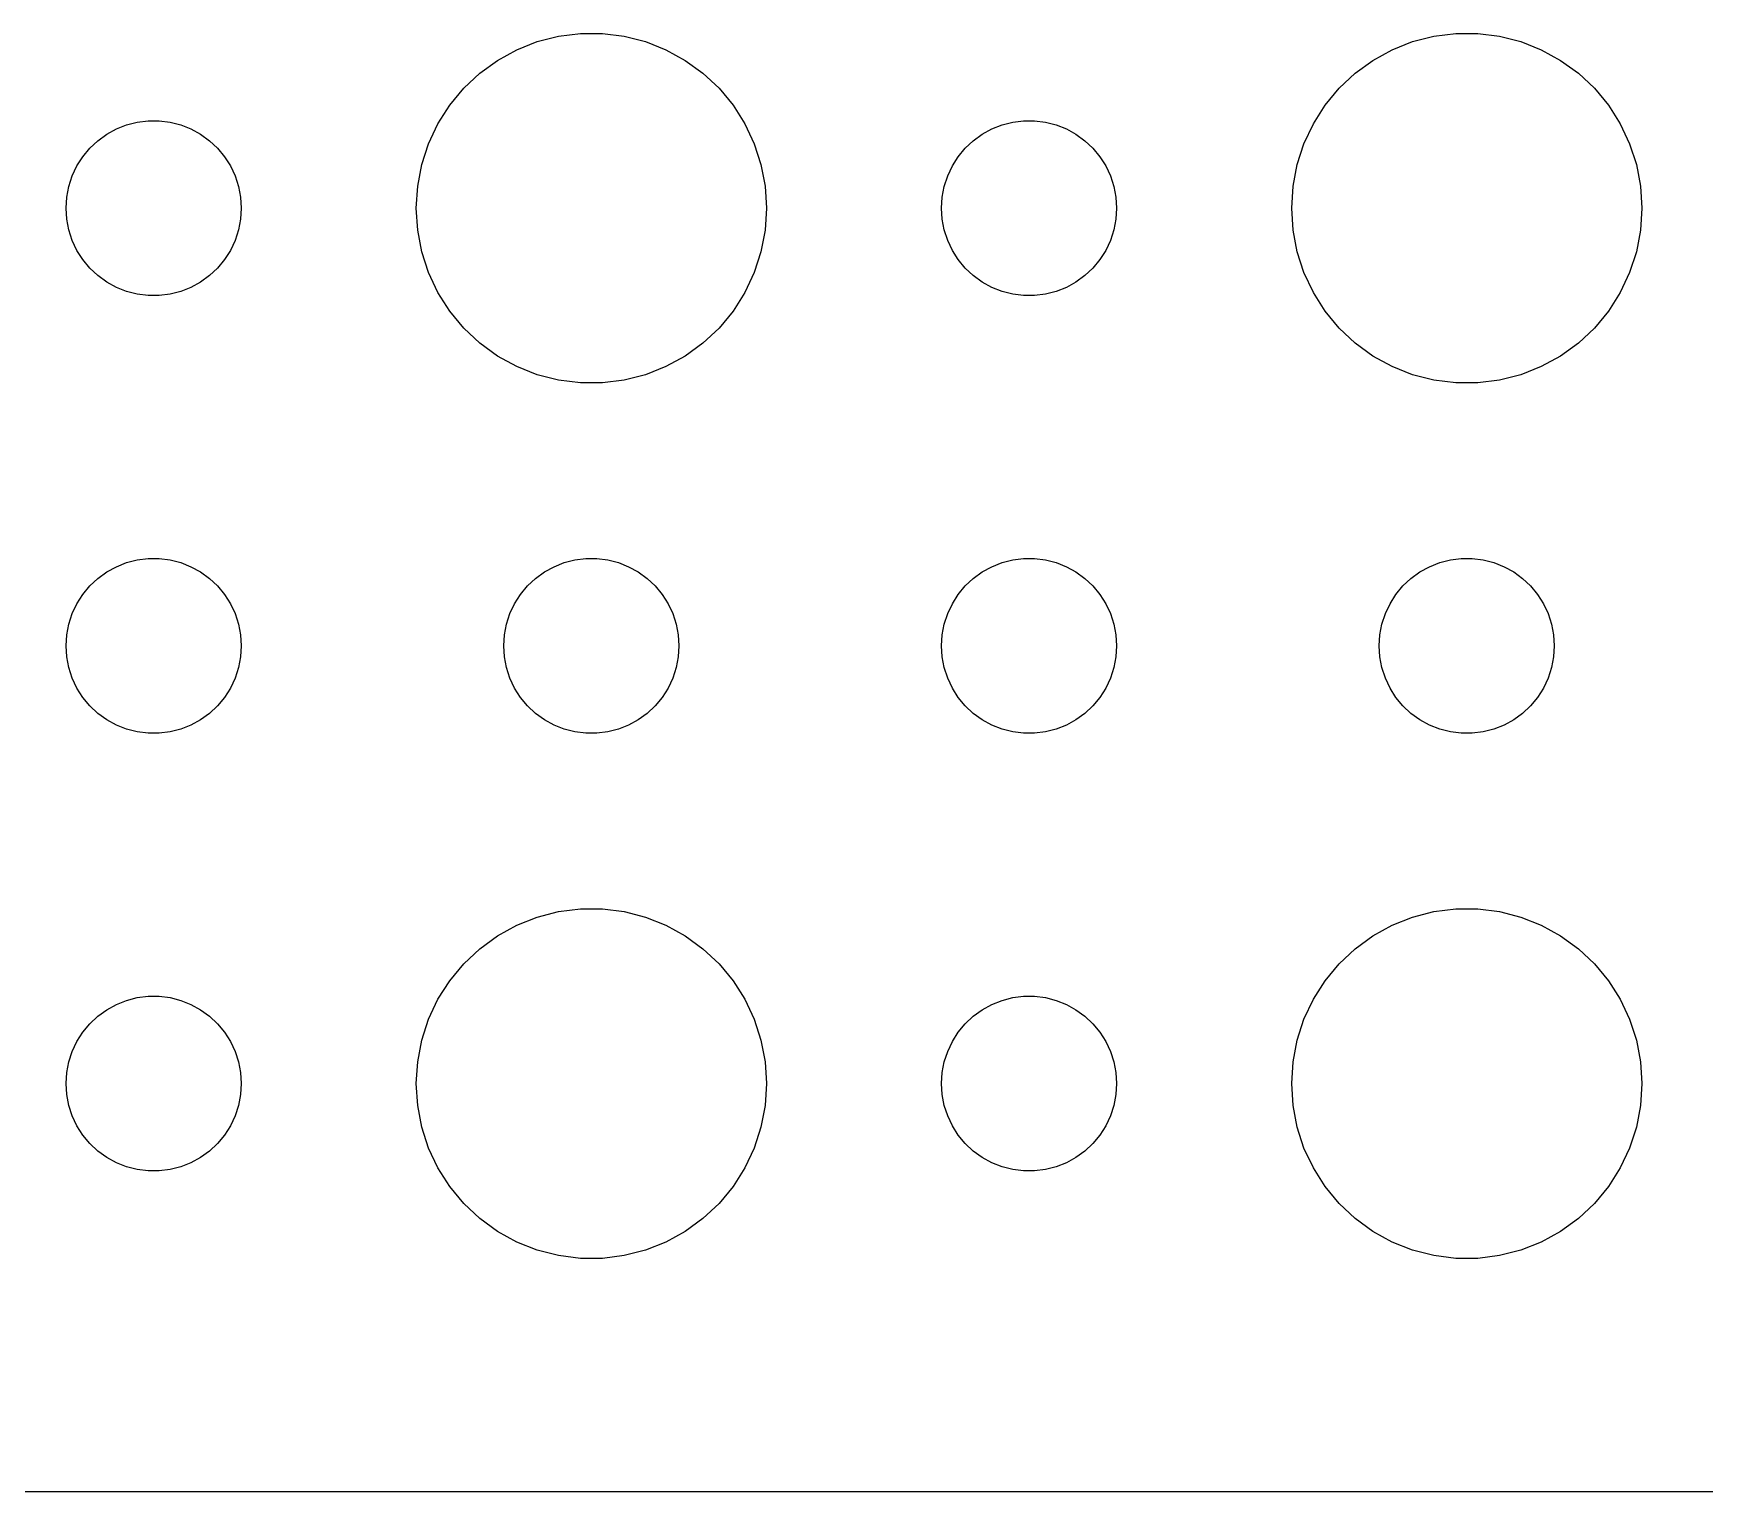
# Model space of a CAD drawing. Header units: metres. Extents: x -112 to 112, y -104 to 104.
# Drawn here: x -84.56 to -55.92, y -104.49 to -79.51 of the extents above; entities that cross this region are included whole.
import ezdxf

# ---------------------------------------------------------------- set-up
doc = ezdxf.new("R2010")
doc.units = ezdxf.units.M

msp = doc.modelspace()

# ---------------------------------------------------------------- linework, layer by layer
for p, q in [((-75.927, -79.6468), (-75.5621, -79.5531)), ((-75.5621, -79.5531), (-75.1884, -79.5059)), ((-75.1884, -79.5059), (-74.8116, -79.5059)), ((-74.8116, -79.5059), (-74.4379, -79.5531)), ((-74.4379, -79.5531), (-74.073, -79.6468)), ((-60.927, -79.6468), (-60.5621, -79.5531)), ((-60.5621, -79.5531), (-60.1884, -79.5059)), ((-60.1884, -79.5059), (-59.8116, -79.5059)), ((-59.8116, -79.5059), (-59.4379, -79.5531)), ((-59.4379, -79.5531), (-59.0729, -79.6468)), ((-76.6075, -79.967), (-76.2773, -79.7855)), ((-76.2773, -79.7855), (-75.927, -79.6468)), ((-74.073, -79.6468), (-73.7227, -79.7855)), ((-73.7227, -79.7855), (-73.3925, -79.967)), ((-61.6075, -79.967), (-61.2773, -79.7855)), ((-61.2773, -79.7855), (-60.927, -79.6468)), ((-59.0729, -79.6468), (-58.7227, -79.7855)), ((-58.7227, -79.7855), (-58.3925, -79.967)), ((-76.9123, -80.1885), (-76.6075, -79.967)), ((-73.3925, -79.967), (-73.0877, -80.1885)), ((-61.9123, -80.1885), (-61.6075, -79.967)), ((-58.3925, -79.967), (-58.0877, -80.1885)), ((-77.427, -80.7366), (-77.1869, -80.4464)), ((-77.1869, -80.4464), (-76.9123, -80.1885)), ((-73.0877, -80.1885), (-72.8131, -80.4464)), ((-72.8131, -80.4464), (-72.573, -80.7366)), ((-62.427, -80.7366), (-62.1869, -80.4464)), ((-62.1869, -80.4464), (-61.9123, -80.1885)), ((-58.0877, -80.1885), (-57.8131, -80.4464)), ((-57.8131, -80.4464), (-57.5729, -80.7366)), ((-77.6289, -81.0547), (-77.427, -80.7366)), ((-72.573, -80.7366), (-72.3711, -81.0547)), ((-62.6289, -81.0547), (-62.427, -80.7366)), ((-57.5729, -80.7366), (-57.3711, -81.0547)), ((-82.9635, -81.0734), (-82.7811, -81.0266)), ((-82.7811, -81.0266), (-82.5942, -81.003)), ((-82.5942, -81.003), (-82.4058, -81.003)), ((-82.4058, -81.003), (-82.2189, -81.0266)), ((-82.2189, -81.0266), (-82.0365, -81.0734)), ((-67.9635, -81.0734), (-67.7811, -81.0266)), ((-67.7811, -81.0266), (-67.5942, -81.003)), ((-67.5942, -81.003), (-67.4058, -81.003)), ((-67.4058, -81.003), (-67.2189, -81.0266)), ((-67.2189, -81.0266), (-67.0365, -81.0734)), ((-83.4561, -81.3442), (-83.3037, -81.2335)), ((-83.3037, -81.2335), (-83.1387, -81.1428)), ((-83.1387, -81.1428), (-82.9635, -81.0734)), ((-82.0365, -81.0734), (-81.8613, -81.1428)), ((-81.8613, -81.1428), (-81.6963, -81.2335)), ((-81.6963, -81.2335), (-81.5439, -81.3442)), ((-77.7893, -81.3956), (-77.6289, -81.0547)), ((-72.3711, -81.0547), (-72.2107, -81.3956)), ((-68.4561, -81.3442), (-68.3037, -81.2335)), ((-68.3037, -81.2335), (-68.1387, -81.1428)), ((-68.1387, -81.1428), (-67.9635, -81.0734)), ((-67.0365, -81.0734), (-66.8613, -81.1428)), ((-66.8613, -81.1428), (-66.6963, -81.2335)), ((-66.6963, -81.2335), (-66.5439, -81.3442)), ((-62.7893, -81.3956), (-62.6289, -81.0547)), ((-57.3711, -81.0547), (-57.2107, -81.3956)), ((-83.7135, -81.6183), (-83.5934, -81.4732)), ((-83.5934, -81.4732), (-83.4561, -81.3442)), ((-81.5439, -81.3442), (-81.4065, -81.4732)), ((-81.4065, -81.4732), (-81.2865, -81.6183)), ((-77.9057, -81.7539), (-77.7893, -81.3956)), ((-72.2107, -81.3956), (-72.0943, -81.7539)), ((-68.7135, -81.6183), (-68.5934, -81.4732)), ((-68.5934, -81.4732), (-68.4561, -81.3442)), ((-66.5439, -81.3442), (-66.4065, -81.4732)), ((-66.4065, -81.4732), (-66.2865, -81.6183)), ((-62.9057, -81.7539), (-62.7893, -81.3956)), ((-57.2107, -81.3956), (-57.0942, -81.7539)), ((-83.8947, -81.9478), (-83.8145, -81.7774)), ((-83.8145, -81.7774), (-83.7135, -81.6183)), ((-81.2865, -81.6183), (-81.1855, -81.7774)), ((-81.1855, -81.7774), (-81.1053, -81.9478)), ((-77.9763, -82.124), (-77.9057, -81.7539)), ((-72.0943, -81.7539), (-72.0237, -82.124)), ((-68.8947, -81.9478), (-68.8145, -81.7774)), ((-68.8145, -81.7774), (-68.7135, -81.6183)), ((-66.2865, -81.6183), (-66.1855, -81.7774)), ((-66.1855, -81.7774), (-66.1053, -81.9478)), ((-62.9763, -82.124), (-62.9057, -81.7539)), ((-57.0942, -81.7539), (-57.0237, -82.124)), ((-83.9882, -82.312), (-83.9529, -82.127)), ((-83.9529, -82.127), (-83.8947, -81.9478)), ((-81.1053, -81.9478), (-81.0471, -82.127)), ((-81.0471, -82.127), (-81.0118, -82.312)), ((-78, -82.5), (-77.9763, -82.124)), ((-72.0237, -82.124), (-72, -82.5)), ((-68.9882, -82.312), (-68.9529, -82.127)), ((-68.9529, -82.127), (-68.8947, -81.9478)), ((-66.1053, -81.9478), (-66.0471, -82.127)), ((-66.0471, -82.127), (-66.0118, -82.312)), ((-63, -82.5), (-62.9763, -82.124)), ((-57.0237, -82.124), (-57, -82.5)), ((-84, -82.5), (-83.9882, -82.312)), ((-81.0118, -82.312), (-81, -82.5)), ((-69, -82.5), (-68.9882, -82.312)), ((-66.0118, -82.312), (-66, -82.5)), ((-83.9882, -82.688), (-84, -82.5)), ((-83.9529, -82.873), (-83.9882, -82.688)), ((-81.0118, -82.688), (-81.0471, -82.873)), ((-81, -82.5), (-81.0118, -82.688)), ((-77.9763, -82.876), (-78, -82.5)), ((-72, -82.5), (-72.0237, -82.876)), ((-68.9882, -82.688), (-69, -82.5)), ((-68.9529, -82.873), (-68.9882, -82.688)), ((-66.0118, -82.688), (-66.0471, -82.873)), ((-66, -82.5), (-66.0118, -82.688)), ((-62.9763, -82.876), (-63, -82.5)), ((-57, -82.5), (-57.0237, -82.876)), ((-83.8947, -83.0522), (-83.9529, -82.873)), ((-81.0471, -82.873), (-81.1053, -83.0522)), ((-77.9057, -83.2461), (-77.9763, -82.876)), ((-72.0237, -82.876), (-72.0943, -83.2461)), ((-68.8947, -83.0522), (-68.9529, -82.873)), ((-66.0471, -82.873), (-66.1053, -83.0522)), ((-62.9057, -83.2461), (-62.9763, -82.876)), ((-57.0237, -82.876), (-57.0942, -83.2461)), ((-83.8145, -83.2226), (-83.8947, -83.0522)), ((-83.7135, -83.3817), (-83.8145, -83.2226)), ((-81.1855, -83.2226), (-81.2865, -83.3817)), ((-81.1053, -83.0522), (-81.1855, -83.2226)), ((-77.7893, -83.6044), (-77.9057, -83.2461)), ((-72.0943, -83.2461), (-72.2107, -83.6044)), ((-68.8145, -83.2226), (-68.8947, -83.0522)), ((-68.7135, -83.3817), (-68.8145, -83.2226)), ((-66.1855, -83.2226), (-66.2865, -83.3817)), ((-66.1053, -83.0522), (-66.1855, -83.2226)), ((-62.7893, -83.6044), (-62.9057, -83.2461)), ((-57.0942, -83.2461), (-57.2107, -83.6044)), ((-83.5934, -83.5268), (-83.7135, -83.3817)), ((-83.4561, -83.6558), (-83.5934, -83.5268)), ((-81.4065, -83.5268), (-81.5439, -83.6558)), ((-81.2865, -83.3817), (-81.4065, -83.5268)), ((-77.6289, -83.9453), (-77.7893, -83.6044)), ((-72.2107, -83.6044), (-72.3711, -83.9453)), ((-68.5934, -83.5268), (-68.7135, -83.3817)), ((-68.4561, -83.6558), (-68.5934, -83.5268)), ((-66.4065, -83.5268), (-66.5439, -83.6558)), ((-66.2865, -83.3817), (-66.4065, -83.5268)), ((-62.6289, -83.9453), (-62.7893, -83.6044)), ((-57.2107, -83.6044), (-57.3711, -83.9453)), ((-83.3037, -83.7665), (-83.4561, -83.6558)), ((-83.1387, -83.8572), (-83.3037, -83.7665)), ((-82.9635, -83.9266), (-83.1387, -83.8572)), ((-81.8613, -83.8572), (-82.0365, -83.9266)), ((-81.6963, -83.7665), (-81.8613, -83.8572)), ((-81.5439, -83.6558), (-81.6963, -83.7665)), ((-68.3037, -83.7665), (-68.4561, -83.6558)), ((-68.1387, -83.8572), (-68.3037, -83.7665)), ((-67.9635, -83.9266), (-68.1387, -83.8572)), ((-66.8613, -83.8572), (-67.0365, -83.9266)), ((-66.6963, -83.7665), (-66.8613, -83.8572)), ((-66.5439, -83.6558), (-66.6963, -83.7665)), ((-82.7811, -83.9734), (-82.9635, -83.9266)), ((-82.5942, -83.997), (-82.7811, -83.9734)), ((-82.4058, -83.997), (-82.5942, -83.997)), ((-82.2189, -83.9734), (-82.4058, -83.997)), ((-82.0365, -83.9266), (-82.2189, -83.9734)), ((-77.427, -84.2634), (-77.6289, -83.9453)), ((-72.3711, -83.9453), (-72.573, -84.2634)), ((-67.7811, -83.9734), (-67.9635, -83.9266)), ((-67.5942, -83.997), (-67.7811, -83.9734)), ((-67.4058, -83.997), (-67.5942, -83.997)), ((-67.2189, -83.9734), (-67.4058, -83.997)), ((-67.0365, -83.9266), (-67.2189, -83.9734)), ((-62.427, -84.2634), (-62.6289, -83.9453)), ((-57.3711, -83.9453), (-57.5729, -84.2634)), ((-77.1869, -84.5536), (-77.427, -84.2634)), ((-72.573, -84.2634), (-72.8131, -84.5536)), ((-62.1869, -84.5536), (-62.427, -84.2634)), ((-57.5729, -84.2634), (-57.8131, -84.5536)), ((-76.9123, -84.8115), (-77.1869, -84.5536)), ((-72.8131, -84.5536), (-73.0877, -84.8115)), ((-61.9123, -84.8115), (-62.1869, -84.5536)), ((-57.8131, -84.5536), (-58.0877, -84.8115)), ((-76.6075, -85.033), (-76.9123, -84.8115)), ((-76.2773, -85.2145), (-76.6075, -85.033)), ((-73.3925, -85.033), (-73.7227, -85.2145)), ((-73.0877, -84.8115), (-73.3925, -85.033)), ((-61.6075, -85.033), (-61.9123, -84.8115)), ((-61.2773, -85.2145), (-61.6075, -85.033)), ((-58.3925, -85.033), (-58.7227, -85.2145)), ((-58.0877, -84.8115), (-58.3925, -85.033)), ((-75.927, -85.3532), (-76.2773, -85.2145)), ((-73.7227, -85.2145), (-74.073, -85.3532)), ((-60.927, -85.3532), (-61.2773, -85.2145)), ((-58.7227, -85.2145), (-59.0729, -85.3532)), ((-75.5621, -85.4469), (-75.927, -85.3532)), ((-75.1884, -85.4941), (-75.5621, -85.4469)), ((-74.8116, -85.4941), (-75.1884, -85.4941)), ((-74.4379, -85.4469), (-74.8116, -85.4941)), ((-74.073, -85.3532), (-74.4379, -85.4469)), ((-60.5621, -85.4469), (-60.927, -85.3532)), ((-60.1884, -85.4941), (-60.5621, -85.4469)), ((-59.8116, -85.4941), (-60.1884, -85.4941)), ((-59.4379, -85.4469), (-59.8116, -85.4941)), ((-59.0729, -85.3532), (-59.4379, -85.4469)), ((-83.4561, -88.8442), (-83.3037, -88.7335)), ((-83.3037, -88.7335), (-83.1387, -88.6428)), ((-83.1387, -88.6428), (-82.9635, -88.5734)), ((-82.9635, -88.5734), (-82.7811, -88.5266)), ((-82.7811, -88.5266), (-82.5942, -88.503)), ((-82.5942, -88.503), (-82.4058, -88.503)), ((-82.4058, -88.503), (-82.2189, -88.5266)), ((-82.2189, -88.5266), (-82.0365, -88.5734)), ((-82.0365, -88.5734), (-81.8613, -88.6428)), ((-81.8613, -88.6428), (-81.6963, -88.7335)), ((-81.6963, -88.7335), (-81.5439, -88.8442)), ((-75.9561, -88.8442), (-75.8037, -88.7335)), ((-75.8037, -88.7335), (-75.6387, -88.6428)), ((-75.6387, -88.6428), (-75.4635, -88.5734)), ((-75.4635, -88.5734), (-75.2811, -88.5266)), ((-75.2811, -88.5266), (-75.0942, -88.503)), ((-75.0942, -88.503), (-74.9058, -88.503)), ((-74.9058, -88.503), (-74.7189, -88.5266)), ((-74.7189, -88.5266), (-74.5365, -88.5734)), ((-74.5365, -88.5734), (-74.3613, -88.6428)), ((-74.3613, -88.6428), (-74.1963, -88.7335)), ((-74.1963, -88.7335), (-74.0439, -88.8442)), ((-68.4561, -88.8442), (-68.3037, -88.7335)), ((-68.3037, -88.7335), (-68.1387, -88.6428)), ((-68.1387, -88.6428), (-67.9635, -88.5734)), ((-67.9635, -88.5734), (-67.7811, -88.5266)), ((-67.7811, -88.5266), (-67.5942, -88.503)), ((-67.5942, -88.503), (-67.4058, -88.503)), ((-67.4058, -88.503), (-67.2189, -88.5266)), ((-67.2189, -88.5266), (-67.0365, -88.5734)), ((-67.0365, -88.5734), (-66.8613, -88.6428)), ((-66.8613, -88.6428), (-66.6963, -88.7335)), ((-66.6963, -88.7335), (-66.5439, -88.8442)), ((-60.9561, -88.8442), (-60.8037, -88.7335)), ((-60.8037, -88.7335), (-60.6387, -88.6428)), ((-60.6387, -88.6428), (-60.4635, -88.5734)), ((-60.4635, -88.5734), (-60.2811, -88.5266)), ((-60.2811, -88.5266), (-60.0942, -88.503)), ((-60.0942, -88.503), (-59.9058, -88.503)), ((-59.9058, -88.503), (-59.7189, -88.5266)), ((-59.7189, -88.5266), (-59.5365, -88.5734)), ((-59.5365, -88.5734), (-59.3613, -88.6428)), ((-59.3613, -88.6428), (-59.1963, -88.7335)), ((-59.1963, -88.7335), (-59.0439, -88.8442)), ((-83.7135, -89.1183), (-83.5934, -88.9732)), ((-83.5934, -88.9732), (-83.4561, -88.8442)), ((-81.5439, -88.8442), (-81.4065, -88.9732)), ((-81.4065, -88.9732), (-81.2865, -89.1183)), ((-76.2135, -89.1183), (-76.0934, -88.9732)), ((-76.0934, -88.9732), (-75.9561, -88.8442)), ((-74.0439, -88.8442), (-73.9065, -88.9732)), ((-73.9065, -88.9732), (-73.7865, -89.1183)), ((-68.7135, -89.1183), (-68.5934, -88.9732)), ((-68.5934, -88.9732), (-68.4561, -88.8442)), ((-66.5439, -88.8442), (-66.4065, -88.9732)), ((-66.4065, -88.9732), (-66.2865, -89.1183)), ((-61.2135, -89.1183), (-61.0934, -88.9732)), ((-61.0934, -88.9732), (-60.9561, -88.8442)), ((-59.0439, -88.8442), (-58.9065, -88.9732)), ((-58.9065, -88.9732), (-58.7865, -89.1183)), ((-83.8947, -89.4478), (-83.8145, -89.2774)), ((-83.8145, -89.2774), (-83.7135, -89.1183)), ((-81.2865, -89.1183), (-81.1855, -89.2774)), ((-81.1855, -89.2774), (-81.1053, -89.4478)), ((-76.3947, -89.4478), (-76.3145, -89.2774)), ((-76.3145, -89.2774), (-76.2135, -89.1183)), ((-73.7865, -89.1183), (-73.6855, -89.2774)), ((-73.6855, -89.2774), (-73.6053, -89.4478)), ((-68.8947, -89.4478), (-68.8145, -89.2774)), ((-68.8145, -89.2774), (-68.7135, -89.1183)), ((-66.2865, -89.1183), (-66.1855, -89.2774)), ((-66.1855, -89.2774), (-66.1053, -89.4478)), ((-61.3947, -89.4478), (-61.3145, -89.2774)), ((-61.3145, -89.2774), (-61.2135, -89.1183)), ((-58.7865, -89.1183), (-58.6855, -89.2774)), ((-58.6855, -89.2774), (-58.6053, -89.4478)), ((-83.9882, -89.812), (-83.9529, -89.627)), ((-83.9529, -89.627), (-83.8947, -89.4478)), ((-81.1053, -89.4478), (-81.0471, -89.627)), ((-81.0471, -89.627), (-81.0118, -89.812)), ((-76.4882, -89.812), (-76.4529, -89.627)), ((-76.4529, -89.627), (-76.3947, -89.4478)), ((-73.6053, -89.4478), (-73.5471, -89.627)), ((-73.5471, -89.627), (-73.5118, -89.812)), ((-68.9882, -89.812), (-68.9529, -89.627)), ((-68.9529, -89.627), (-68.8947, -89.4478)), ((-66.1053, -89.4478), (-66.0471, -89.627)), ((-66.0471, -89.627), (-66.0118, -89.812)), ((-61.4882, -89.812), (-61.4529, -89.627)), ((-61.4529, -89.627), (-61.3947, -89.4478)), ((-58.6053, -89.4478), (-58.5471, -89.627)), ((-58.5471, -89.627), (-58.5118, -89.812)), ((-84, -90), (-83.9882, -89.812)), ((-81.0118, -89.812), (-81, -90)), ((-76.5, -90), (-76.4882, -89.812)), ((-73.5118, -89.812), (-73.5, -90)), ((-69, -90), (-68.9882, -89.812)), ((-66.0118, -89.812), (-66, -90)), ((-61.5, -90), (-61.4882, -89.812)), ((-58.5118, -89.812), (-58.5, -90)), ((-83.9882, -90.188), (-84, -90)), ((-83.9529, -90.373), (-83.9882, -90.188)), ((-81.0118, -90.188), (-81.0471, -90.373)), ((-81, -90), (-81.0118, -90.188)), ((-76.4882, -90.188), (-76.5, -90)), ((-76.4529, -90.373), (-76.4882, -90.188)), ((-73.5118, -90.188), (-73.5471, -90.373)), ((-73.5, -90), (-73.5118, -90.188)), ((-68.9882, -90.188), (-69, -90)), ((-68.9529, -90.373), (-68.9882, -90.188)), ((-66.0118, -90.188), (-66.0471, -90.373)), ((-66, -90), (-66.0118, -90.188)), ((-61.4882, -90.188), (-61.5, -90)), ((-61.4529, -90.373), (-61.4882, -90.188)), ((-58.5118, -90.188), (-58.5471, -90.373)), ((-58.5, -90), (-58.5118, -90.188)), ((-83.8947, -90.5522), (-83.9529, -90.373)), ((-81.0471, -90.373), (-81.1053, -90.5522)), ((-76.3947, -90.5522), (-76.4529, -90.373)), ((-73.5471, -90.373), (-73.6053, -90.5522)), ((-68.8947, -90.5522), (-68.9529, -90.373)), ((-66.0471, -90.373), (-66.1053, -90.5522)), ((-61.3947, -90.5522), (-61.4529, -90.373)), ((-58.5471, -90.373), (-58.6053, -90.5522)), ((-83.8145, -90.7226), (-83.8947, -90.5522)), ((-83.7135, -90.8817), (-83.8145, -90.7226)), ((-81.1855, -90.7226), (-81.2865, -90.8817)), ((-81.1053, -90.5522), (-81.1855, -90.7226)), ((-76.3145, -90.7226), (-76.3947, -90.5522)), ((-76.2135, -90.8817), (-76.3145, -90.7226)), ((-73.6855, -90.7226), (-73.7865, -90.8817)), ((-73.6053, -90.5522), (-73.6855, -90.7226)), ((-68.8145, -90.7226), (-68.8947, -90.5522)), ((-68.7135, -90.8817), (-68.8145, -90.7226)), ((-66.1855, -90.7226), (-66.2865, -90.8817)), ((-66.1053, -90.5522), (-66.1855, -90.7226)), ((-61.3145, -90.7226), (-61.3947, -90.5522)), ((-61.2135, -90.8817), (-61.3145, -90.7226)), ((-58.6855, -90.7226), (-58.7865, -90.8817)), ((-58.6053, -90.5522), (-58.6855, -90.7226)), ((-83.5934, -91.0268), (-83.7135, -90.8817)), ((-83.4561, -91.1558), (-83.5934, -91.0268)), ((-81.4065, -91.0268), (-81.5439, -91.1558)), ((-81.2865, -90.8817), (-81.4065, -91.0268)), ((-76.0934, -91.0268), (-76.2135, -90.8817)), ((-75.9561, -91.1558), (-76.0934, -91.0268)), ((-73.9065, -91.0268), (-74.0439, -91.1558)), ((-73.7865, -90.8817), (-73.9065, -91.0268)), ((-68.5934, -91.0268), (-68.7135, -90.8817)), ((-68.4561, -91.1558), (-68.5934, -91.0268)), ((-66.4065, -91.0268), (-66.5439, -91.1558)), ((-66.2865, -90.8817), (-66.4065, -91.0268)), ((-61.0934, -91.0268), (-61.2135, -90.8817)), ((-60.9561, -91.1558), (-61.0934, -91.0268)), ((-58.9065, -91.0268), (-59.0439, -91.1558)), ((-58.7865, -90.8817), (-58.9065, -91.0268)), ((-83.3037, -91.2665), (-83.4561, -91.1558)), ((-83.1387, -91.3572), (-83.3037, -91.2665)), ((-81.6963, -91.2665), (-81.8613, -91.3572)), ((-81.5439, -91.1558), (-81.6963, -91.2665)), ((-75.8037, -91.2665), (-75.9561, -91.1558)), ((-75.6387, -91.3572), (-75.8037, -91.2665)), ((-74.1963, -91.2665), (-74.3613, -91.3572)), ((-74.0439, -91.1558), (-74.1963, -91.2665)), ((-68.3037, -91.2665), (-68.4561, -91.1558)), ((-68.1387, -91.3572), (-68.3037, -91.2665)), ((-66.6963, -91.2665), (-66.8613, -91.3572)), ((-66.5439, -91.1558), (-66.6963, -91.2665)), ((-60.8037, -91.2665), (-60.9561, -91.1558)), ((-60.6387, -91.3572), (-60.8037, -91.2665)), ((-59.1963, -91.2665), (-59.3613, -91.3572)), ((-59.0439, -91.1558), (-59.1963, -91.2665)), ((-82.9635, -91.4266), (-83.1387, -91.3572)), ((-82.7811, -91.4734), (-82.9635, -91.4266)), ((-82.5942, -91.497), (-82.7811, -91.4734)), ((-82.4058, -91.497), (-82.5942, -91.497)), ((-82.2189, -91.4734), (-82.4058, -91.497)), ((-82.0365, -91.4266), (-82.2189, -91.4734)), ((-81.8613, -91.3572), (-82.0365, -91.4266)), ((-75.4635, -91.4266), (-75.6387, -91.3572)), ((-75.2811, -91.4734), (-75.4635, -91.4266)), ((-75.0942, -91.497), (-75.2811, -91.4734)), ((-74.9058, -91.497), (-75.0942, -91.497)), ((-74.7189, -91.4734), (-74.9058, -91.497)), ((-74.5365, -91.4266), (-74.7189, -91.4734)), ((-74.3613, -91.3572), (-74.5365, -91.4266)), ((-67.9635, -91.4266), (-68.1387, -91.3572)), ((-67.7811, -91.4734), (-67.9635, -91.4266)), ((-67.5942, -91.497), (-67.7811, -91.4734)), ((-67.4058, -91.497), (-67.5942, -91.497)), ((-67.2189, -91.4734), (-67.4058, -91.497)), ((-67.0365, -91.4266), (-67.2189, -91.4734)), ((-66.8613, -91.3572), (-67.0365, -91.4266)), ((-60.4635, -91.4266), (-60.6387, -91.3572)), ((-60.2811, -91.4734), (-60.4635, -91.4266)), ((-60.0942, -91.497), (-60.2811, -91.4734)), ((-59.9058, -91.497), (-60.0942, -91.497)), ((-59.7189, -91.4734), (-59.9058, -91.497)), ((-59.5365, -91.4266), (-59.7189, -91.4734)), ((-59.3613, -91.3572), (-59.5365, -91.4266)), ((-76.2773, -94.7855), (-75.927, -94.6468)), ((-75.927, -94.6468), (-75.5621, -94.5531)), ((-75.5621, -94.5531), (-75.1884, -94.5059)), ((-75.1884, -94.5059), (-74.8116, -94.5059)), ((-74.8116, -94.5059), (-74.4379, -94.5531)), ((-74.4379, -94.5531), (-74.073, -94.6468)), ((-74.073, -94.6468), (-73.7227, -94.7855)), ((-61.2773, -94.7855), (-60.927, -94.6468)), ((-60.927, -94.6468), (-60.5621, -94.5531)), ((-60.5621, -94.5531), (-60.1884, -94.5059)), ((-60.1884, -94.5059), (-59.8116, -94.5059)), ((-59.8116, -94.5059), (-59.4379, -94.5531)), ((-59.4379, -94.5531), (-59.0729, -94.6468)), ((-59.0729, -94.6468), (-58.7227, -94.7855)), ((-76.9123, -95.1885), (-76.6075, -94.967)), ((-76.6075, -94.967), (-76.2773, -94.7855)), ((-73.7227, -94.7855), (-73.3925, -94.967)), ((-73.3925, -94.967), (-73.0877, -95.1885)), ((-61.9123, -95.1885), (-61.6075, -94.967)), ((-61.6075, -94.967), (-61.2773, -94.7855)), ((-58.7227, -94.7855), (-58.3925, -94.967)), ((-58.3925, -94.967), (-58.0877, -95.1885)), ((-77.1869, -95.4464), (-76.9123, -95.1885)), ((-73.0877, -95.1885), (-72.8131, -95.4464)), ((-62.1869, -95.4464), (-61.9123, -95.1885)), ((-58.0877, -95.1885), (-57.8131, -95.4464)), ((-77.427, -95.7366), (-77.1869, -95.4464)), ((-72.8131, -95.4464), (-72.573, -95.7366)), ((-62.427, -95.7366), (-62.1869, -95.4464)), ((-57.8131, -95.4464), (-57.5729, -95.7366)), ((-77.6289, -96.0547), (-77.427, -95.7366)), ((-72.573, -95.7366), (-72.3711, -96.0547)), ((-62.6289, -96.0547), (-62.427, -95.7366)), ((-57.5729, -95.7366), (-57.3711, -96.0547)), ((-83.3037, -96.2335), (-83.1387, -96.1428)), ((-83.1387, -96.1428), (-82.9635, -96.0734)), ((-82.9635, -96.0734), (-82.7811, -96.0266)), ((-82.7811, -96.0266), (-82.5942, -96.003)), ((-82.5942, -96.003), (-82.4058, -96.003)), ((-82.4058, -96.003), (-82.2189, -96.0266)), ((-82.2189, -96.0266), (-82.0365, -96.0734)), ((-82.0365, -96.0734), (-81.8613, -96.1428)), ((-81.8613, -96.1428), (-81.6963, -96.2335)), ((-77.7893, -96.3956), (-77.6289, -96.0547)), ((-72.3711, -96.0547), (-72.2107, -96.3956)), ((-68.3037, -96.2335), (-68.1387, -96.1428)), ((-68.1387, -96.1428), (-67.9635, -96.0734)), ((-67.9635, -96.0734), (-67.7811, -96.0266)), ((-67.7811, -96.0266), (-67.5942, -96.003)), ((-67.5942, -96.003), (-67.4058, -96.003)), ((-67.4058, -96.003), (-67.2189, -96.0266)), ((-67.2189, -96.0266), (-67.0365, -96.0734)), ((-67.0365, -96.0734), (-66.8613, -96.1428)), ((-66.8613, -96.1428), (-66.6963, -96.2335)), ((-62.7893, -96.3956), (-62.6289, -96.0547)), ((-57.3711, -96.0547), (-57.2107, -96.3956)), ((-83.7135, -96.6183), (-83.5934, -96.4732)), ((-83.5934, -96.4732), (-83.4561, -96.3442)), ((-83.4561, -96.3442), (-83.3037, -96.2335)), ((-81.6963, -96.2335), (-81.5439, -96.3442)), ((-81.5439, -96.3442), (-81.4065, -96.4732)), ((-81.4065, -96.4732), (-81.2865, -96.6183)), ((-77.9057, -96.7539), (-77.7893, -96.3956)), ((-72.2107, -96.3956), (-72.0943, -96.7539)), ((-68.7135, -96.6183), (-68.5934, -96.4732)), ((-68.5934, -96.4732), (-68.4561, -96.3442)), ((-68.4561, -96.3442), (-68.3037, -96.2335)), ((-66.6963, -96.2335), (-66.5439, -96.3442)), ((-66.5439, -96.3442), (-66.4065, -96.4732)), ((-66.4065, -96.4732), (-66.2865, -96.6183)), ((-62.9057, -96.7539), (-62.7893, -96.3956)), ((-57.2107, -96.3956), (-57.0942, -96.7539)), ((-83.8947, -96.9478), (-83.8145, -96.7774)), ((-83.8145, -96.7774), (-83.7135, -96.6183)), ((-81.2865, -96.6183), (-81.1855, -96.7774)), ((-81.1855, -96.7774), (-81.1053, -96.9478)), ((-77.9763, -97.124), (-77.9057, -96.7539)), ((-72.0943, -96.7539), (-72.0237, -97.124)), ((-68.8947, -96.9478), (-68.8145, -96.7774)), ((-68.8145, -96.7774), (-68.7135, -96.6183)), ((-66.2865, -96.6183), (-66.1855, -96.7774)), ((-66.1855, -96.7774), (-66.1053, -96.9478)), ((-62.9763, -97.124), (-62.9057, -96.7539)), ((-57.0942, -96.7539), (-57.0237, -97.124)), ((-83.9529, -97.127), (-83.8947, -96.9478)), ((-81.1053, -96.9478), (-81.0471, -97.127)), ((-68.9529, -97.127), (-68.8947, -96.9478)), ((-66.1053, -96.9478), (-66.0471, -97.127)), ((-84, -97.5), (-83.9882, -97.312)), ((-83.9882, -97.312), (-83.9529, -97.127)), ((-81.0471, -97.127), (-81.0118, -97.312)), ((-81.0118, -97.312), (-81, -97.5)), ((-78, -97.5), (-77.9763, -97.124)), ((-72.0237, -97.124), (-72, -97.5)), ((-69, -97.5), (-68.9882, -97.312)), ((-68.9882, -97.312), (-68.9529, -97.127)), ((-66.0471, -97.127), (-66.0118, -97.312)), ((-66.0118, -97.312), (-66, -97.5)), ((-63, -97.5), (-62.9763, -97.124)), ((-57.0237, -97.124), (-57, -97.5)), ((-83.9882, -97.688), (-84, -97.5)), ((-81, -97.5), (-81.0118, -97.688)), ((-77.9763, -97.876), (-78, -97.5)), ((-72, -97.5), (-72.0237, -97.876)), ((-68.9882, -97.688), (-69, -97.5)), ((-66, -97.5), (-66.0118, -97.688)), ((-62.9763, -97.876), (-63, -97.5)), ((-57, -97.5), (-57.0237, -97.876)), ((-83.9529, -97.873), (-83.9882, -97.688)), ((-83.8947, -98.0522), (-83.9529, -97.873)), ((-81.0471, -97.873), (-81.1053, -98.0522)), ((-81.0118, -97.688), (-81.0471, -97.873)), ((-77.9057, -98.2461), (-77.9763, -97.876)), ((-72.0237, -97.876), (-72.0943, -98.2461)), ((-68.9529, -97.873), (-68.9882, -97.688)), ((-68.8947, -98.0522), (-68.9529, -97.873)), ((-66.0471, -97.873), (-66.1053, -98.0522)), ((-66.0118, -97.688), (-66.0471, -97.873)), ((-62.9057, -98.2461), (-62.9763, -97.876)), ((-57.0237, -97.876), (-57.0942, -98.2461)), ((-83.8145, -98.2226), (-83.8947, -98.0522)), ((-81.1053, -98.0522), (-81.1855, -98.2226)), ((-68.8145, -98.2226), (-68.8947, -98.0522)), ((-66.1053, -98.0522), (-66.1855, -98.2226)), ((-83.7135, -98.3817), (-83.8145, -98.2226)), ((-83.5934, -98.5268), (-83.7135, -98.3817)), ((-81.2865, -98.3817), (-81.4065, -98.5268)), ((-81.1855, -98.2226), (-81.2865, -98.3817)), ((-77.7893, -98.6044), (-77.9057, -98.2461)), ((-72.0943, -98.2461), (-72.2107, -98.6044)), ((-68.7135, -98.3817), (-68.8145, -98.2226)), ((-68.5934, -98.5268), (-68.7135, -98.3817)), ((-66.2865, -98.3817), (-66.4065, -98.5268)), ((-66.1855, -98.2226), (-66.2865, -98.3817)), ((-62.7893, -98.6044), (-62.9057, -98.2461)), ((-57.0942, -98.2461), (-57.2107, -98.6044)), ((-83.4561, -98.6558), (-83.5934, -98.5268)), ((-83.3037, -98.7665), (-83.4561, -98.6558)), ((-83.1387, -98.8572), (-83.3037, -98.7665)), ((-81.6963, -98.7665), (-81.8613, -98.8572)), ((-81.5439, -98.6558), (-81.6963, -98.7665)), ((-81.4065, -98.5268), (-81.5439, -98.6558)), ((-77.6289, -98.9453), (-77.7893, -98.6044)), ((-72.2107, -98.6044), (-72.3711, -98.9453)), ((-68.4561, -98.6558), (-68.5934, -98.5268)), ((-68.3037, -98.7665), (-68.4561, -98.6558)), ((-68.1387, -98.8572), (-68.3037, -98.7665)), ((-66.6963, -98.7665), (-66.8613, -98.8572)), ((-66.5439, -98.6558), (-66.6963, -98.7665)), ((-66.4065, -98.5268), (-66.5439, -98.6558)), ((-62.6289, -98.9453), (-62.7893, -98.6044)), ((-57.2107, -98.6044), (-57.3711, -98.9453)), ((-82.9635, -98.9266), (-83.1387, -98.8572)), ((-82.7811, -98.9734), (-82.9635, -98.9266)), ((-82.5942, -98.997), (-82.7811, -98.9734)), ((-82.4058, -98.997), (-82.5942, -98.997)), ((-82.2189, -98.9734), (-82.4058, -98.997)), ((-82.0365, -98.9266), (-82.2189, -98.9734)), ((-81.8613, -98.8572), (-82.0365, -98.9266)), ((-77.427, -99.2634), (-77.6289, -98.9453)), ((-72.3711, -98.9453), (-72.573, -99.2634)), ((-67.9635, -98.9266), (-68.1387, -98.8572)), ((-67.7811, -98.9734), (-67.9635, -98.9266)), ((-67.5942, -98.997), (-67.7811, -98.9734)), ((-67.4058, -98.997), (-67.5942, -98.997)), ((-67.2189, -98.9734), (-67.4058, -98.997)), ((-67.0365, -98.9266), (-67.2189, -98.9734)), ((-66.8613, -98.8572), (-67.0365, -98.9266)), ((-62.427, -99.2634), (-62.6289, -98.9453)), ((-57.3711, -98.9453), (-57.5729, -99.2634)), ((-77.1869, -99.5536), (-77.427, -99.2634)), ((-72.573, -99.2634), (-72.8131, -99.5536)), ((-62.1869, -99.5536), (-62.427, -99.2634)), ((-57.5729, -99.2634), (-57.8131, -99.5536)), ((-76.9123, -99.8115), (-77.1869, -99.5536)), ((-72.8131, -99.5536), (-73.0877, -99.8115)), ((-61.9123, -99.8115), (-62.1869, -99.5536)), ((-57.8131, -99.5536), (-58.0877, -99.8115)), ((-76.6075, -100.033), (-76.9123, -99.8115)), ((-73.0877, -99.8115), (-73.3925, -100.033)), ((-61.6075, -100.033), (-61.9123, -99.8115)), ((-58.0877, -99.8115), (-58.3925, -100.033)), ((-76.2773, -100.214), (-76.6075, -100.033)), ((-75.927, -100.353), (-76.2773, -100.214)), ((-73.7227, -100.214), (-74.073, -100.353)), ((-73.3925, -100.033), (-73.7227, -100.214)), ((-61.2773, -100.214), (-61.6075, -100.033)), ((-60.927, -100.353), (-61.2773, -100.214)), ((-58.7227, -100.214), (-59.0729, -100.353)), ((-58.3925, -100.033), (-58.7227, -100.214)), ((-75.5621, -100.447), (-75.927, -100.353)), ((-75.1884, -100.494), (-75.5621, -100.447)), ((-74.8116, -100.494), (-75.1884, -100.494)), ((-74.4379, -100.447), (-74.8116, -100.494)), ((-74.073, -100.353), (-74.4379, -100.447)), ((-60.5621, -100.447), (-60.927, -100.353)), ((-60.1884, -100.494), (-60.5621, -100.447)), ((-59.8116, -100.494), (-60.1884, -100.494)), ((-59.4379, -100.447), (-59.8116, -100.494)), ((-59.0729, -100.353), (-59.4379, -100.447)), ((-107.314, -104.49), (107.314, -104.49))]:
    msp.add_line(p, q)

doc.saveas('drawing.dxf')
